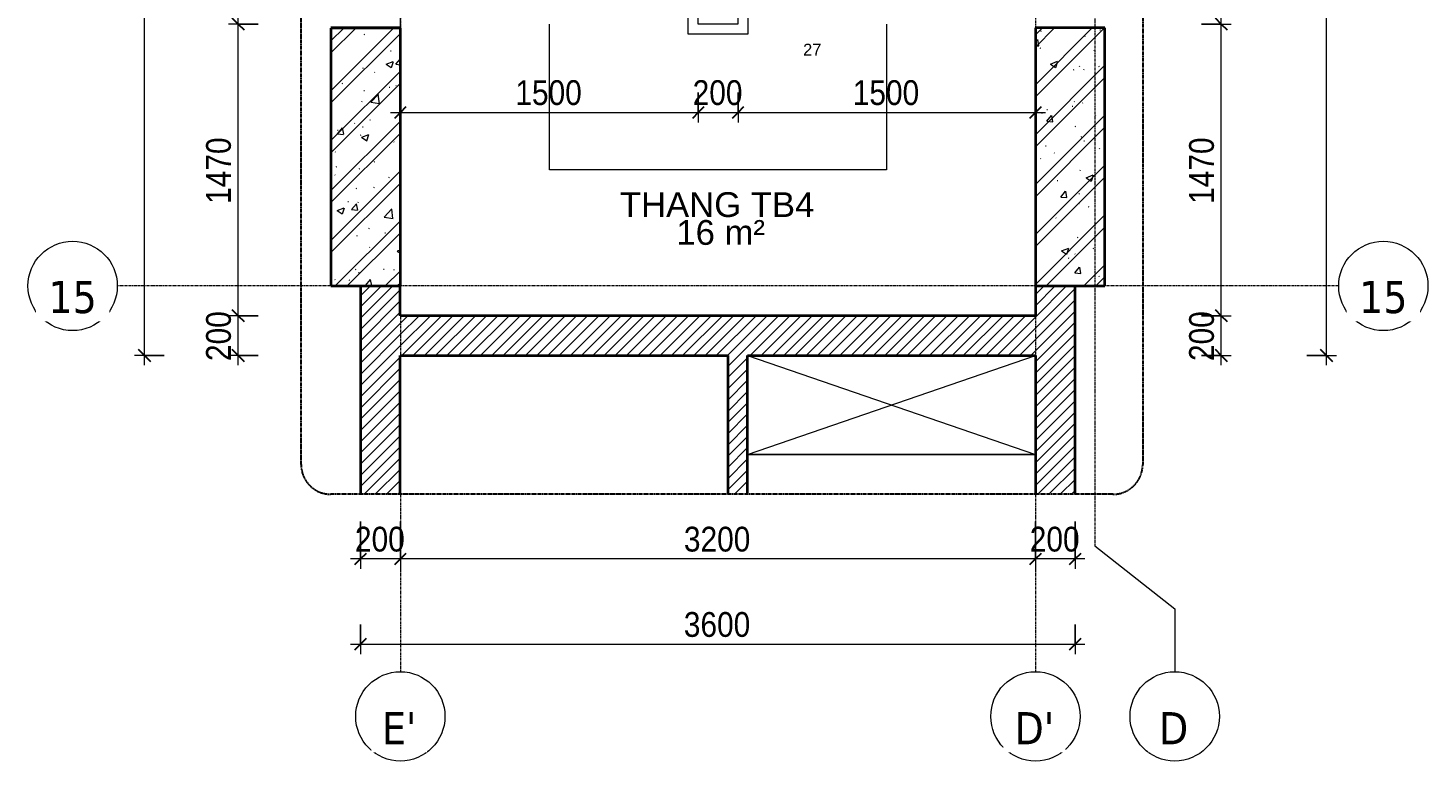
# Model space of a CAD drawing. Header units: millimetres. Extents: x -38913 to 20524, y -4975 to 129755.
# Drawn here: x -38913 to -31859, y 119658 to 123353 of the extents above; entities that cross this region are included whole.
import ezdxf

# ---------------------------------------------------------------- set-up
doc = ezdxf.new("R2010")
doc.units = ezdxf.units.MM
for name, pattern in [('Dash - Tight', [4.5, 3, -1.5]), ('Grid Line', [22.225, 12.7, -3.175, 3.175, -3.175]), ('Hidden', [7.14375, 4.7625, -2.38125])]:
    doc.linetypes.add(name, pattern=pattern)
for name, color, linetype, lineweight in [('0-1', 7, 'Continuous', 5), ('0-2', 250, 'Continuous', 18), ('A-ANNO-DIMS', 211, 'Continuous', 9), ('A-ANNO-DIMS-50', 211, 'Continuous', 9), ('A-AREA-IDEN', 2, 'Continuous', 9), ('A-DETL-GENF-1', 92, 'Dash - Tight', 18), ('A-DETL-GENF-2', 254, 'Continuous', 18), ('A-DETL-GENF-3', 92, 'Hidden', 25), ('A-DETL-MEDM', 33, 'Continuous', 35), ('A-FLOR', 192, 'Continuous', 18), ('A-FLOR-1', 250, 'Continuous', 18), ('A-FLOR-HRAL', 11, 'Continuous', 18), ('A-WALL-1', 113, 'Continuous', 35), ('A-WALL-PATT-1', 111, 'Continuous', 18), ('M-EQPM-1', 250, 'Continuous', 18), ('M-EQPM-2', 253, 'Continuous', 18), ('S-COLS-1', 9, 'Continuous', 5), ('S-COLS-2', 7, 'Continuous', 35), ('S-GRID', 1, 'Continuous', 9), ('S-GRID-1', 1, 'Grid Line', 9), ('S-GRID-IDEN', 1, 'Continuous', 9), ('S-STRS', 31, 'Continuous', 18), ('S-STRS-ANNO', 31, 'Continuous', 18)]:
    doc.layers.add(name, color=color, linetype=linetype, lineweight=lineweight)
doc.styles.add('Arial_1', font='arial.ttf', dxfattribs={"height": 59.53})
doc.styles.add('Arial_3', font='arial.ttf', dxfattribs={"height": 125})
doc.styles.add('Tahoma_B', font='tahomabd.ttf', dxfattribs={"height": 162.5})
doc.styles.add('UTM Avo', font='', dxfattribs={"width": 0.9, "height": 125})
doc.styles.get('UTM Avo').set_extended_font_data('UTM Avo')
doc.dimstyles.new('1_Dim_chi_tiet_2_5', dxfattribs={"dimscale": 304.8, "dimtxt": 124.912619, "dimasz": 0.19685, "dimexe": 0.164042, "dimexo": 0.0625, "dimgap": 0.016404, "dimtad": 1, "dimdec": 0, "dimrnd": 5, "dimzin": 0, "dimdsep": 46, "dimtxsty": 'UTM Avo', "dimblk1": 'OBLIQUE', "dimblk2": 'OBLIQUE', "dimsah": 1, "dimcen": 0.09, "dimdle": 0.164042, "dimazin": 0, "dimtfac": 1, "dimtdec": 4, "dimtix": 1, "dimtmove": 0, "dimatfit": 3, "dimfxl": 0.328084, "dimfxlon": 1, "dimtvp": 1, "dimtolj": 1, "dimtzin": 0, "dimarcsym": 2})
pattern_1 = [(45, (0, 0), (-28.284271, 28.284271), [])]

# ---------------------------------------------------------------- blocks, each defined once
blk = doc.blocks.new('NCV_TKTC_KET CAU_rvt-1-TKCS_THANG BỘ TB4 - MẶT BẰNG TẦNG 1')
at = {"layer": 'S-COLS-1'}
for points in [[(-37261.1, 126552.6), (-37036.9, 126552.6), (-37037.4, 126552.6), (-37386.9, 126552.6)], [(-37036.9, 123352.5), (-37036.9, 123352.6), (-37386.9, 123352.5)]]:
    blk.add_hatch(color=256, dxfattribs=at).paths.add_polyline_path(points)
at = {"layer": 'A-FLOR-1'}
for p, q in [((-37036.9, 123352.6), (-37036.9, 126552.6)), ((-37036.9, 125452.6), (-35587.3, 125452.6)), ((-35537.3, 125452.6), (-35535.6, 125452.6)), ((-37036.9, 121902.6), (-37036.9, 122052.6)), ((-35287.3, 121202.6), (-35287.3, 121702.6))]:
    blk.add_line(p, q, dxfattribs=at)
at = {"layer": 'S-COLS-2'}
for p, q in [((-37036.9, 126552.6), (-37036.9, 127252.6)), ((-37386.9, 126552.6), (-37036.9, 126552.6)), ((-37036.9, 123352.6), (-37386.9, 123352.6))]:
    blk.add_line(p, q, dxfattribs=at)
blk = doc.blocks.new('THU NUOC - THU NUOC-461820-TKCS_THANG BỘ TB4 - MẶT BẰNG TẦNG 1')
at = {"layer": 'M-EQPM-2'}
for p, q in [((-66.3, 70.6), (-66.3, 43.9)), ((83.7, 70.6), (-66.3, 70.6)), ((83.7, 43.9), (83.7, 70.6)), ((58.7, 45.6), (-41.3, 45.6)), ((-41.3, 45.6), (-41.3, 43.9)), ((58.7, 43.9), (58.7, 45.6))]:
    blk.add_line(p, q, dxfattribs=at)
blk = doc.blocks.new('THU NUOC - THU NUOC-455054-TKCS_THANG BỘ TB4 - MẶT BẰNG TẦNG 1')
at = {"layer": 'M-EQPM-2'}
for p, q in [((-66.3, -70.6), (-66.3, -3.5)), ((-41.3, -3.5), (-41.3, -45.6)), ((-41.3, -45.6), (58.7, -45.6)), ((-23.3, -4.8), (40.9, -4.8)), ((40.9, -10.8), (-23.3, -10.8)), ((-11, -17.3), (28.5, -17.3)), ((28.5, -23.3), (-11, -23.3)), ((-1.1, -29.6), (18.5, -29.6)), ((18.5, -35.6), (-1.1, -35.6)), ((58.7, -45.6), (58.7, -3.5)), ((83.7, -3.5), (83.7, -70.6)), ((83.7, -70.6), (-66.3, -70.6))]:
    blk.add_line(p, q, dxfattribs=at)
for centre, radius, start, end in [((8.7, 4.4), 45, 190.19368, 349.80632), ((8.7, 4.4), 45, 190.19368, 349.80632), ((-23.3, -7.8), 3, 90, 270), ((-11, -20.3), 3, 90, 270), ((-1.1, -32.6), 3, 90, 270), ((18.5, -32.6), 3, 270, 90), ((28.5, -20.3), 3, 270, 90), ((40.9, -7.8), 3, 270, 90)]:
    blk.add_arc(centre, radius, start, end, dxfattribs=at)
blk = doc.blocks.new('NCV_TKTC_TANG 1_rvt-1-TKCS_THANG BỘ TB4 - MẶT BẰNG TẦNG 1')
at = {"layer": 'A-FLOR-1'}
for p, q in [((-33296.5, 125852.6), (-33312.4, 125852.6)), ((-33636.9, 122052.6), (-33636.9, 121002.6))]:
    blk.add_line(p, q, dxfattribs=at)
at = {"layer": 'M-EQPM-1'}
for name, p, rotation in [('THU NUOC - THU NUOC-461820-TKCS_THANG BỘ TB4 - MẶT BẰNG TẦNG 1', (-37580.9, 126711.3), 269.9999999999999), ('THU NUOC - THU NUOC-455054-TKCS_THANG BỘ TB4 - MẶT BẰNG TẦNG 1', (-33293, 126711.3), 269.9999999999998)]:
    blk.add_blockref(name, p, dxfattribs=dict(at, rotation=rotation))
blk = doc.blocks.new('Top Rail Type - Top Rail_Internal_-V2-TKCS_THANG BỘ TB4 - MẶT BẰNG TẦNG 1')
at = {"layer": 'A-FLOR-HRAL'}
for p, q in [((123322.2, 35586), (123447.2, 35586)), ((123322.2, 35461), (123322.2, 35586)), ((123447.2, 35586), (124218.8, 35586)), ((124242.1, 35536), (124218.8, 35586)), ((123372.2, 35536), (123447.2, 35536)), ((123372.2, 35461), (123372.2, 35536)), ((123447.2, 35536), (124242.1, 35536)), ((123322.2, 35286.5), (123322.2, 35461)), ((123372.2, 35336.5), (123372.2, 35461)), ((123447.2, 35286.5), (123322.2, 35286.5)), ((123447.2, 35336.5), (123372.2, 35336.5)), ((124136.6, 35336.5), (123447.2, 35336.5)), ((125452.6, 35286.5), (123447.2, 35286.5)), ((125452.6, 35286.5), (125452.6, 35335.6))]:
    blk.add_line(p, q, dxfattribs=at)
blk = doc.blocks.new('BORDER VIEW - BORDER VIEW-2470881-TKCS_THANG BỘ TB4 - MẶT BẰNG TẦNG 1')
at = {"layer": 'A-DETL-GENF-3'}
for p, q in [((150, 7545.1), (4090.4, 7545.1)), ((0, 150), (0, 7395.1)), ((4240.4, 7395.1), (4240.4, 150)), ((4090.4, 0), (150, 0))]:
    blk.add_line(p, q, dxfattribs=at)
for centre, start, end in [((150, 7395.1), 90, 180), ((4090.4, 7395.1), 360, 90), ((150, 150), 180, 270), ((4090.4, 150), 270, 0)]:
    blk.add_arc(centre, 150, start, end, dxfattribs=at)
blk = doc.blocks.new('Grid - M_Grid Head - Circle-353313-TKCS_THANG BỘ TB4 - MẶT BẰNG TẦNG 1')
at = {"layer": 'S-GRID-IDEN'}
blk.add_circle((0, 0), 4.5, dxfattribs=at)
blk = doc.blocks.new('DIMBLOCK1-TKCS_THANG BỘ TB4 - MẶT BẰNG TẦNG 1')
at = {"layer": 'A-ANNO-DIMS-50'}
for p, q in [((-33000.4, 121902.6), (-32850.4, 121902.6)), ((-32900.4, 121902.6), (-33000.4, 121902.6)), ((-32900.4, 121652.6), (-32900.4, 121902.6)), ((-33000.4, 121702.6), (-32850.4, 121702.6)), ((-32900.4, 121702.6), (-33000.4, 121702.6))]:
    blk.add_line(p, q, dxfattribs=at)
at = {"layer": 'A-ANNO-DIMS-50', "lineweight": 25}
for p, q in [((-32900.4, 121902.6), (-32930.4, 121932.6)), ((-32900.4, 121902.6), (-32870.4, 121872.6)), ((-32900.4, 121702.6), (-32930.4, 121732.6)), ((-32900.4, 121702.6), (-32870.4, 121672.6))]:
    blk.add_line(p, q, dxfattribs=at)
at = {"layer": 'A-ANNO-DIMS-50', "color": 0, "insert": (-33062.8, 121674.2), "char_height": 125, "width": 308.118, "attachment_point": 1, "rotation": 90, "line_spacing_factor": 1.110334, "style": 'UTM Avo'}
blk.add_mtext('200', dxfattribs=at)
blk = doc.blocks.new('_Oblique')
at = {"color": 0, "linetype": 'ByBlock', "lineweight": -2}
blk.add_line((-0.5, -0.5), (0.5, 0.5), dxfattribs=at)
blk = doc.blocks.new('DIMBLOCK2-TKCS_THANG BỘ TB4 - MẶT BẰNG TẦNG 1')
at = {"layer": 'A-ANNO-DIMS-50'}
for p, q in [((-33000.4, 123372.6), (-32850.4, 123372.6)), ((-32900.4, 123372.6), (-33000.4, 123372.6)), ((-32900.4, 121902.6), (-32900.4, 123372.6)), ((-33000.4, 121902.6), (-32850.4, 121902.6)), ((-32900.4, 121902.6), (-33000.4, 121902.6))]:
    blk.add_line(p, q, dxfattribs=at)
at = {"layer": 'A-ANNO-DIMS-50', "lineweight": 25}
for p, q in [((-32900.4, 123372.6), (-32930.4, 123402.6)), ((-32900.4, 123372.6), (-32870.4, 123342.6)), ((-32900.4, 121902.6), (-32930.4, 121932.6)), ((-32900.4, 121902.6), (-32870.4, 121872.6))]:
    blk.add_line(p, q, dxfattribs=at)
at = {"layer": 'A-ANNO-DIMS-50', "color": 0, "insert": (-33062.8, 122466.4), "char_height": 125, "width": 410.824, "attachment_point": 1, "rotation": 90, "line_spacing_factor": 1.110334, "style": 'UTM Avo'}
blk.add_mtext('1470', dxfattribs=at)
blk = doc.blocks.new('DIMBLOCK3-TKCS_THANG BỘ TB4 - MẶT BẰNG TẦNG 1')
at = {"layer": 'A-ANNO-DIMS-50'}
for p, q in [((-33000.4, 125452.6), (-32850.4, 125452.6)), ((-32900.4, 125452.6), (-33000.4, 125452.6)), ((-32900.4, 123372.6), (-32900.4, 125452.6)), ((-33000.4, 123372.6), (-32850.4, 123372.6)), ((-32900.4, 123372.6), (-33000.4, 123372.6))]:
    blk.add_line(p, q, dxfattribs=at)
at = {"layer": 'A-ANNO-DIMS-50', "lineweight": 25}
for p, q in [((-32900.4, 125452.6), (-32930.4, 125482.6)), ((-32900.4, 125452.6), (-32870.4, 125422.6)), ((-32900.4, 123372.6), (-32930.4, 123402.6)), ((-32900.4, 123372.6), (-32870.4, 123342.6))]:
    blk.add_line(p, q, dxfattribs=at)
at = {"layer": 'A-ANNO-DIMS-50', "color": 0, "char_height": 125, "attachment_point": 1, "rotation": 90, "line_spacing_factor": 1.110334, "style": 'UTM Avo'}
for s, insert, width in [('8R @ 260', (-32821.5, 124087.6), 780.01), ('2080', (-33062.8, 124241.4), 410.824)]:
    blk.add_mtext(s, dxfattribs=dict(at, insert=insert, width=width))
blk = doc.blocks.new('DIMBLOCK5-TKCS_THANG BỘ TB4 - MẶT BẰNG TẦNG 1')
at = {"layer": 'A-ANNO-DIMS-50'}
for p, q in [((-32470.4, 127252.6), (-32320.4, 127252.6)), ((-32370.4, 127252.6), (-32470.4, 127252.6)), ((-32370.4, 121652.6), (-32370.4, 127302.6)), ((-32470.4, 121702.6), (-32320.4, 121702.6)), ((-32370.4, 121702.6), (-32470.4, 121702.6))]:
    blk.add_line(p, q, dxfattribs=at)
at = {"layer": 'A-ANNO-DIMS-50', "lineweight": 25}
for p, q in [((-32370.4, 127252.6), (-32400.4, 127282.6)), ((-32370.4, 127252.6), (-32340.4, 127222.6)), ((-32370.4, 121702.6), (-32400.4, 121732.6)), ((-32370.4, 121702.6), (-32340.4, 121672.6))]:
    blk.add_line(p, q, dxfattribs=at)
at = {"layer": 'A-ANNO-DIMS-50', "color": 0, "insert": (-32532.8, 124306.4), "char_height": 125, "width": 410.824, "attachment_point": 1, "rotation": 90, "line_spacing_factor": 1.110334, "style": 'UTM Avo'}
blk.add_mtext('5550', dxfattribs=at)
blk = doc.blocks.new('DIMBLOCK6-TKCS_THANG BỘ TB4 - MẶT BẰNG TẦNG 1')
at = {"layer": 'A-ANNO-DIMS-50'}
for p, q in [((-37036.9, 123027), (-37036.9, 122877)), ((-37036.9, 122927), (-37036.9, 123027)), ((-35535.6, 123027), (-35535.6, 122877)), ((-35535.6, 122927), (-35535.6, 123027)), ((-37086.9, 122927), (-35535.6, 122927))]:
    blk.add_line(p, q, dxfattribs=at)
at = {"layer": 'A-ANNO-DIMS-50', "lineweight": 25}
for p, q in [((-37036.9, 122927), (-37006.9, 122957)), ((-35535.6, 122927), (-35505.6, 122957)), ((-37036.9, 122927), (-37066.9, 122897)), ((-35535.6, 122927), (-35565.6, 122897))]:
    blk.add_line(p, q, dxfattribs=at)
at = {"layer": 'A-ANNO-DIMS-50', "color": 0, "insert": (-36457.4, 123089.4), "char_height": 125, "width": 410.824, "attachment_point": 1, "line_spacing_factor": 1.110334, "style": 'UTM Avo'}
blk.add_mtext('1500', dxfattribs=at)
blk = doc.blocks.new('DIMBLOCK7-TKCS_THANG BỘ TB4 - MẶT BẰNG TẦNG 1')
at = {"layer": 'A-ANNO-DIMS-50'}
for p, q in [((-35535.6, 123027), (-35535.6, 122877)), ((-35535.6, 122927), (-35535.6, 123027)), ((-35335.6, 123027), (-35335.6, 122877)), ((-35335.6, 122927), (-35335.6, 123027)), ((-35535.6, 122927), (-35335.6, 122927))]:
    blk.add_line(p, q, dxfattribs=at)
at = {"layer": 'A-ANNO-DIMS-50', "lineweight": 25}
for p, q in [((-35535.6, 122927), (-35505.6, 122957)), ((-35335.6, 122927), (-35305.6, 122957)), ((-35535.6, 122927), (-35565.6, 122897)), ((-35335.6, 122927), (-35365.6, 122897))]:
    blk.add_line(p, q, dxfattribs=at)
at = {"layer": 'A-ANNO-DIMS-50', "color": 0, "insert": (-35564, 123089.4), "char_height": 125, "width": 308.118, "attachment_point": 1, "line_spacing_factor": 1.110334, "style": 'UTM Avo'}
blk.add_mtext('200', dxfattribs=at)
blk = doc.blocks.new('DIMBLOCK8-TKCS_THANG BỘ TB4 - MẶT BẰNG TẦNG 1')
at = {"layer": 'A-ANNO-DIMS-50'}
for p, q in [((-35335.6, 123027), (-35335.6, 122877)), ((-35335.6, 122927), (-35335.6, 123027)), ((-33836.9, 123027), (-33836.9, 122877)), ((-33836.9, 122927), (-33836.9, 123027)), ((-35335.6, 122927), (-33786.9, 122927))]:
    blk.add_line(p, q, dxfattribs=at)
at = {"layer": 'A-ANNO-DIMS-50', "lineweight": 25}
for p, q in [((-35335.6, 122927), (-35305.6, 122957)), ((-33836.9, 122927), (-33806.9, 122957)), ((-35335.6, 122927), (-35365.6, 122897)), ((-33836.9, 122927), (-33866.9, 122897))]:
    blk.add_line(p, q, dxfattribs=at)
at = {"layer": 'A-ANNO-DIMS-50', "color": 0, "insert": (-34757.4, 123089.4), "char_height": 125, "width": 410.824, "attachment_point": 1, "line_spacing_factor": 1.110334, "style": 'UTM Avo'}
blk.add_mtext('1500', dxfattribs=at)
blk = doc.blocks.new('DIMBLOCK9-TKCS_THANG BỘ TB4 - MẶT BẰNG TẦNG 1')
at = {"layer": 'A-ANNO-DIMS-50'}
for p, q in [((-37753.5, 121902.6), (-37903.5, 121902.6)), ((-37853.5, 121652.6), (-37853.5, 121902.6)), ((-37853.5, 121902.6), (-37753.5, 121902.6)), ((-37753.5, 121702.6), (-37903.5, 121702.6)), ((-37853.5, 121702.6), (-37753.5, 121702.6))]:
    blk.add_line(p, q, dxfattribs=at)
at = {"layer": 'A-ANNO-DIMS-50', "lineweight": 25}
for p, q in [((-37853.5, 121902.6), (-37883.5, 121932.6)), ((-37853.5, 121902.6), (-37823.5, 121872.6)), ((-37853.5, 121702.6), (-37883.5, 121732.6)), ((-37853.5, 121702.6), (-37823.5, 121672.6))]:
    blk.add_line(p, q, dxfattribs=at)
at = {"layer": 'A-ANNO-DIMS-50', "color": 0, "insert": (-38015.8, 121674.2), "char_height": 125, "width": 308.118, "attachment_point": 1, "rotation": 90, "line_spacing_factor": 1.110334, "style": 'UTM Avo'}
blk.add_mtext('200', dxfattribs=at)
blk = doc.blocks.new('DIMBLOCK10-TKCS_THANG BỘ TB4 - MẶT BẰNG TẦNG 1')
at = {"layer": 'A-ANNO-DIMS-50'}
for p, q in [((-37753.5, 123372.6), (-37903.5, 123372.6)), ((-37853.5, 121902.6), (-37853.5, 123372.6)), ((-37853.5, 123372.6), (-37753.5, 123372.6)), ((-37753.5, 121902.6), (-37903.5, 121902.6)), ((-37853.5, 121902.6), (-37753.5, 121902.6))]:
    blk.add_line(p, q, dxfattribs=at)
at = {"layer": 'A-ANNO-DIMS-50', "lineweight": 25}
for p, q in [((-37853.5, 123372.6), (-37883.5, 123402.6)), ((-37853.5, 123372.6), (-37823.5, 123342.6)), ((-37853.5, 121902.6), (-37883.5, 121932.6)), ((-37853.5, 121902.6), (-37823.5, 121872.6))]:
    blk.add_line(p, q, dxfattribs=at)
at = {"layer": 'A-ANNO-DIMS-50', "color": 0, "insert": (-38015.8, 122466.4), "char_height": 125, "width": 410.824, "attachment_point": 1, "rotation": 90, "line_spacing_factor": 1.110334, "style": 'UTM Avo'}
blk.add_mtext('1470', dxfattribs=at)
blk = doc.blocks.new('DIMBLOCK11-TKCS_THANG BỘ TB4 - MẶT BẰNG TẦNG 1')
at = {"layer": 'A-ANNO-DIMS-50'}
for p, q in [((-37753.5, 125452.6), (-37903.5, 125452.6)), ((-37853.5, 123372.6), (-37853.5, 125452.6)), ((-37853.5, 125452.6), (-37753.5, 125452.6)), ((-37753.5, 123372.6), (-37903.5, 123372.6)), ((-37853.5, 123372.6), (-37753.5, 123372.6))]:
    blk.add_line(p, q, dxfattribs=at)
at = {"layer": 'A-ANNO-DIMS-50', "lineweight": 25}
for p, q in [((-37853.5, 125452.6), (-37883.5, 125482.6)), ((-37853.5, 125452.6), (-37823.5, 125422.6)), ((-37853.5, 123372.6), (-37883.5, 123402.6)), ((-37853.5, 123372.6), (-37823.5, 123342.6))]:
    blk.add_line(p, q, dxfattribs=at)
at = {"layer": 'A-ANNO-DIMS-50', "color": 0, "char_height": 125, "attachment_point": 1, "rotation": 90, "line_spacing_factor": 1.110334, "style": 'UTM Avo'}
for s, insert, width in [('8R @ 260', (-37774.5, 124087.6), 780.01), ('2080', (-38015.8, 124241.4), 410.824)]:
    blk.add_mtext(s, dxfattribs=dict(at, insert=insert, width=width))
blk = doc.blocks.new('DIMBLOCK19-TKCS_THANG BỘ TB4 - MẶT BẰNG TẦNG 1')
at = {"layer": 'A-ANNO-DIMS-50'}
for p, q in [((-33836.9, 120864.9), (-33836.9, 120626.6)), ((-33836.9, 120676.6), (-33836.9, 120864.9)), ((-33637.4, 120864.9), (-33637.4, 120626.6)), ((-33637.4, 120676.6), (-33637.4, 120864.9)), ((-33587.4, 120676.6), (-33836.9, 120676.6))]:
    blk.add_line(p, q, dxfattribs=at)
at = {"layer": 'A-ANNO-DIMS-50', "lineweight": 25}
for p, q in [((-33836.9, 120676.6), (-33806.9, 120706.6)), ((-33637.4, 120676.6), (-33607.4, 120706.6)), ((-33836.9, 120676.6), (-33866.9, 120646.6)), ((-33637.4, 120676.6), (-33667.4, 120646.6))]:
    blk.add_line(p, q, dxfattribs=at)
at = {"layer": 'A-ANNO-DIMS-50', "color": 0, "insert": (-33865.5, 120839), "char_height": 125, "width": 308.118, "attachment_point": 1, "line_spacing_factor": 1.110334, "style": 'UTM Avo'}
blk.add_mtext('200', dxfattribs=at)
blk = doc.blocks.new('DIMBLOCK20-TKCS_THANG BỘ TB4 - MẶT BẰNG TẦNG 1')
at = {"layer": 'A-ANNO-DIMS-50'}
for p, q in [((-37036.9, 120864.9), (-37036.9, 120626.6)), ((-37036.9, 120676.6), (-37036.9, 120864.9)), ((-33836.9, 120864.9), (-33836.9, 120626.6)), ((-33836.9, 120676.6), (-33836.9, 120864.9)), ((-33836.9, 120676.6), (-37036.9, 120676.6))]:
    blk.add_line(p, q, dxfattribs=at)
at = {"layer": 'A-ANNO-DIMS-50', "lineweight": 25}
for p, q in [((-37036.9, 120676.6), (-37006.9, 120706.6)), ((-33836.9, 120676.6), (-33806.9, 120706.6)), ((-37036.9, 120676.6), (-37066.9, 120646.6)), ((-33836.9, 120676.6), (-33866.9, 120646.6))]:
    blk.add_line(p, q, dxfattribs=at)
at = {"layer": 'A-ANNO-DIMS-50', "color": 0, "insert": (-35608.1, 120839), "char_height": 125, "width": 410.824, "attachment_point": 1, "line_spacing_factor": 1.110334, "style": 'UTM Avo'}
blk.add_mtext('3200', dxfattribs=at)
blk = doc.blocks.new('DIMBLOCK21-TKCS_THANG BỘ TB4 - MẶT BẰNG TẦNG 1')
at = {"layer": 'A-ANNO-DIMS-50'}
for p, q in [((-37237.4, 120864.9), (-37237.4, 120626.6)), ((-37237.4, 120676.6), (-37237.4, 120864.9)), ((-37036.9, 120864.9), (-37036.9, 120626.6)), ((-37036.9, 120676.6), (-37036.9, 120864.9)), ((-37036.9, 120676.6), (-37287.4, 120676.6))]:
    blk.add_line(p, q, dxfattribs=at)
at = {"layer": 'A-ANNO-DIMS-50', "lineweight": 25}
for p, q in [((-37237.4, 120676.6), (-37207.4, 120706.6)), ((-37036.9, 120676.6), (-37006.9, 120706.6)), ((-37237.4, 120676.6), (-37267.4, 120646.6)), ((-37036.9, 120676.6), (-37066.9, 120646.6))]:
    blk.add_line(p, q, dxfattribs=at)
at = {"layer": 'A-ANNO-DIMS-50', "color": 0, "insert": (-37265.5, 120839), "char_height": 125, "width": 308.118, "attachment_point": 1, "line_spacing_factor": 1.110334, "style": 'UTM Avo'}
blk.add_mtext('200', dxfattribs=at)
blk = doc.blocks.new('DIMBLOCK22-TKCS_THANG BỘ TB4 - MẶT BẰNG TẦNG 1')
at = {"layer": 'A-ANNO-DIMS-50'}
for p, q in [((-37237.4, 120346.6), (-37237.4, 120196.6)), ((-37237.4, 120246.6), (-37237.4, 120346.6)), ((-33637.4, 120346.6), (-33637.4, 120196.6)), ((-33637.4, 120246.6), (-33637.4, 120346.6)), ((-37287.4, 120246.6), (-33587.4, 120246.6))]:
    blk.add_line(p, q, dxfattribs=at)
at = {"layer": 'A-ANNO-DIMS-50', "lineweight": 25}
for p, q in [((-37237.4, 120246.6), (-37207.4, 120276.6)), ((-33637.4, 120246.6), (-33607.4, 120276.6)), ((-37237.4, 120246.6), (-37267.4, 120216.6)), ((-33637.4, 120246.6), (-33667.4, 120216.6))]:
    blk.add_line(p, q, dxfattribs=at)
at = {"layer": 'A-ANNO-DIMS-50', "color": 0, "insert": (-35608.5, 120409), "char_height": 125, "width": 410.824, "attachment_point": 1, "line_spacing_factor": 1.110334, "style": 'UTM Avo'}
blk.add_mtext('3600', dxfattribs=at)
blk = doc.blocks.new('DIMBLOCK28-TKCS_THANG BỘ TB4 - MẶT BẰNG TẦNG 1')
at = {"layer": 'A-ANNO-DIMS-50'}
for p, q in [((-38426.4, 127252.6), (-38276.4, 127252.6)), ((-38326.4, 127252.6), (-38426.4, 127252.6)), ((-38326.4, 121652.6), (-38326.4, 127302.6)), ((-38226.4, 121702.6), (-38376.4, 121702.6)), ((-38326.4, 121702.6), (-38226.4, 121702.6))]:
    blk.add_line(p, q, dxfattribs=at)
at = {"layer": 'A-ANNO-DIMS-50', "lineweight": 25}
for p, q in [((-38326.4, 127252.6), (-38356.4, 127282.6)), ((-38326.4, 127252.6), (-38296.4, 127222.6)), ((-38326.4, 121702.6), (-38356.4, 121732.6)), ((-38326.4, 121702.6), (-38296.4, 121672.6))]:
    blk.add_line(p, q, dxfattribs=at)
at = {"layer": 'A-ANNO-DIMS-50', "color": 0, "insert": (-38488.8, 124306.4), "char_height": 125, "width": 410.824, "attachment_point": 1, "rotation": 90, "line_spacing_factor": 1.110334, "style": 'UTM Avo'}
blk.add_mtext('5550', dxfattribs=at)

msp = doc.modelspace()

# ---------------------------------------------------------------- hatches: boundary and pattern name
at = {"layer": 'A-DETL-GENF-2'}
h = msp.add_hatch(dxfattribs=at)
h.set_pattern_fill('FP_2', color=256, style=0, pattern_type=2)
h.set_pattern_definition([(50, (0, 0), (364.3679, -31.8783), [38.1, -419.1]), (355, (0, 0), (-70.4859, 382.1133), [30.48, -335.28]), (100.451, (30.36, -2.66), (293.885, 350.2334), [32.38, -356.18]), (46.184, (0, 101.6), (542.1585, -84.0858), [57.15, -628.65]), (96.636, (45.2, 94.6), (474.805, 494.8554), [48.57, -534.27]), (351.184, (0, 101.6), (474.8102, 494.85), [45.72, -502.92]), (21, (50.8, 76.2), (303.2285, -204.53046), [38.1, -419.1]), (326, (50.8, 76.2), (123.6039, 368.376), [30.48, -335.28]), (71.451, (76.07, 59.16), (426.8341, 163.8427), [32.38, -356.18]), (37.5, (0, 0), (6.17665, 169.11015), [3.353, -327.863, 3.353, -337.007, -336.55]), (37.5, (0, 0), (6.17665, 169.11015), [-671.576, 3.353, -333.197]), (7.5, (0, 0), (133.63888, 200.3615), [3.353, -190.703, 3.353, -320.243, -128.27]), (7.5, (0, 0), (133.63888, 200.3615), [-517.652, 3.353, -124.917]), (327.5, (-113.28, 0), (271.18182, -11.45836), [3.353, -123.647, 3.353, -392.887, -525.78]), (327.5, (-113.28, 0), (271.18182, -11.45836), [-523.24, 3.353, -522.427]), (317.5, (-164.08, 0), (296.2585, 50.85285), [3.353, -161.747, 3.353, -259.791, -373.38]), (317.5, (-164.08, 0), (296.2585, 50.85285), [-428.244, 3.353, -370.027]), (45, (0, 0), (-125.72359, 125.72359), []), (45, (0, 190.5), (-125.72359, 125.72359), [])])
h.paths.add_polyline_path([(-33486.9, 122052.6), (-33486.9, 123352.6), (-33836.9, 123352.6), (-33836.9, 122052.6)])
h.paths.add_polyline_path([(-37036.9, 122052.6), (-37036.9, 123352.5), (-37386.9, 123352.5), (-37386.9, 122052.6)])
h.paths.add_polyline_path([(-33486.9, 126552.6), (-33486.9, 127252.6), (-33837.4, 127252.6), (-33837.4, 126552.6), (-33741.5, 126552.6)])
h.paths.add_polyline_path([(-37386.9, 126552.6), (-37037.4, 126552.6), (-37037.4, 127252.6), (-37386.9, 127252.6), (-37386.9, 126632.6)])
at = {"layer": 'A-WALL-PATT-1'}
h = msp.add_hatch(dxfattribs=at)
h.set_pattern_fill('FP_1', color=256, style=0, pattern_type=2)
h.set_pattern_definition(pattern_1)
h.paths.add_polyline_path([(-37090.2, 121002.6), (-37037.4, 121002.6), (-37037.4, 122052.6), (-37237.4, 122052.6), (-37237.4, 121002.6)])
h = msp.add_hatch(dxfattribs=at)
h.set_pattern_fill('FP_1', color=256, style=0, pattern_type=2)
h.set_pattern_definition(pattern_1)
h.paths.add_polyline_path([(-33716.6, 121002.6), (-33637.4, 121002.6), (-33637.4, 122052.6), (-33837.4, 122052.6), (-33837.4, 121002.6)])
h = msp.add_hatch(dxfattribs=at)
h.set_pattern_fill('FP_1', color=256, style=0, pattern_type=2)
h.set_pattern_definition(pattern_1)
h.paths.add_polyline_path([(-37037.4, 121702.6), (-33837.4, 121702.6), (-33837.4, 121902.6), (-37037.4, 121902.6)])
h = msp.add_hatch(dxfattribs=at)
h.set_pattern_fill('FP_1', color=256, style=0, pattern_type=2)
h.set_pattern_definition(pattern_1)
h.paths.add_polyline_path([(-35287.4, 121002.6), (-35287.4, 121702.6), (-35387.4, 121702.6), (-35387.4, 121002.6), (-35347.4, 121002.6)])

# ---------------------------------------------------------------- linework, layer by layer
at = {"layer": '0-2'}
for p, q in [((-35287.3, 121702.6), (-33837.4, 121202.6)), ((-35287.3, 121702.6), (-35287.3, 121202.6)), ((-35287.3, 121202.6), (-33837.4, 121702.5)), ((-35287.3, 121202.6), (-33837.4, 121202.6))]:
    msp.add_line(p, q, dxfattribs=at)
at = {"layer": 'A-DETL-MEDM'}
for p, q in [((-37036.9, 123352.5), (-37386.9, 123352.5)), ((-37386.9, 123352.5), (-37386.9, 122052.6)), ((-37036.9, 122052.6), (-37036.9, 123352.5)), ((-33486.9, 123352.6), (-33836.9, 123352.6)), ((-33836.9, 123352.6), (-33836.9, 122052.6)), ((-33486.9, 122052.6), (-33486.9, 123352.6)), ((-37386.9, 122052.6), (-37036.9, 122052.6)), ((-33836.9, 122052.6), (-33486.9, 122052.6))]:
    msp.add_line(p, q, dxfattribs=at)
at = {"layer": 'A-FLOR'}
msp.add_line((-33837.4, 121202.6), (-35287.4, 121202.6), dxfattribs=at)
at = {"layer": 'A-WALL-1'}
for p, q in [((-37237.4, 122052.6), (-37237.4, 121002.6)), ((-37037.4, 121902.6), (-37037.4, 122052.6)), ((-33837.4, 122052.6), (-33837.4, 121902.6)), ((-33637.4, 121002.6), (-33637.4, 122052.6)), ((-33837.4, 121902.6), (-37037.4, 121902.6)), ((-37037.4, 121002.6), (-37037.4, 121702.6)), ((-37037.4, 121702.6), (-35387.4, 121702.6)), ((-35387.4, 121702.6), (-35387.4, 121002.6)), ((-35287.4, 121702.6), (-33837.4, 121702.6)), ((-35287.4, 121002.6), (-35287.4, 121702.6)), ((-33837.4, 121702.6), (-33837.4, 121002.6))]:
    msp.add_line(p, q, dxfattribs=at)
at = {"layer": 'S-GRID'}
for p, q in [((-33536.9, 120743.3), (-33135.3, 120425.8)), ((-33135.3, 120425.8), (-33135.3, 120108.3))]:
    msp.add_line(p, q, dxfattribs=at)
at = {"layer": 'S-GRID-1'}
for p, q in [((-37036.9, 128054.8), (-37036.9, 121358.3)), ((-33836.9, 128054.8), (-33836.9, 121358.3)), ((-33536.9, 127419.8), (-33536.9, 121993.3)), ((-37212.9, 122052.6), (-38462.9, 122052.6)), ((-33559.1, 122052.6), (-37212.9, 122052.6)), ((-32309.1, 122052.6), (-33559.1, 122052.6)), ((-33536.9, 121993.3), (-33536.9, 120743.3)), ((-37036.9, 121358.3), (-37036.9, 120108.3)), ((-33836.9, 121358.3), (-33836.9, 120108.3))]:
    msp.add_line(p, q, dxfattribs=at)
at = {"layer": 'S-STRS'}
for p, q in [((-37035.6, 123372.6), (-37035.6, 121902.6)), ((-37036.9, 122252.4), (-37035.6, 122252.4))]:
    msp.add_line(p, q, dxfattribs=at)
at = {"layer": 'S-STRS-ANNO'}
for p, q in [((-36285.6, 122637.6), (-36285.6, 123372.6)), ((-34586.9, 123372.6), (-34586.9, 122637.6)), ((-34586.9, 122637.6), (-36285.6, 122637.6))]:
    msp.add_line(p, q, dxfattribs=at)

# ---------------------------------------------------------------- block references
at = {"layer": '0-1'}
for name in ['NCV_TKTC_KET CAU_rvt-1-TKCS_THANG BỘ TB4 - MẶT BẰNG TẦNG 1', 'NCV_TKTC_TANG 1_rvt-1-TKCS_THANG BỘ TB4 - MẶT BẰNG TẦNG 1']:
    msp.add_blockref(name, (0, 0), dxfattribs=at)
at = {"layer": 'A-DETL-GENF-1'}
msp.add_blockref('BORDER VIEW - BORDER VIEW-2470881-TKCS_THANG BỘ TB4 - MẶT BẰNG TẦNG 1', (-37536.9, 121002.6), dxfattribs=at)
at = {"layer": 'A-FLOR-HRAL', "rotation": 89.99999999999987}
msp.add_blockref('Top Rail Type - Top Rail_Internal_-V2-TKCS_THANG BỘ TB4 - MẶT BẰNG TẦNG 1', (0, 0), dxfattribs=at)
at = {"layer": 'S-GRID-IDEN', "xscale": 49.99999999999998, "yscale": 49.99999999999998, "zscale": 49.99999999999998}
for p, rotation in [((-38687.9, 122052.6), 89.99999999999987), ((-32084.1, 122052.6), 89.99999999999987), ((-37036.9, 119883.3), 180), ((-33836.9, 119883.3), 180), ((-33135.3, 119883.3), 180)]:
    msp.add_blockref('Grid - M_Grid Head - Circle-353313-TKCS_THANG BỘ TB4 - MẶT BẰNG TẦNG 1', p, dxfattribs=dict(at, rotation=rotation))

# ---------------------------------------------------------------- texts
at = {"layer": 'A-AREA-IDEN', "char_height": 125, "line_spacing_factor": 0.936439, "style": 'Arial_3'}
for s, insert, width, attachment_point in [('\\pt2.5,5,7.5,10,12.5,15,17.5,20,22.5,25,27.5,30,32.5,35,37.5,40,42.5,45,47.5,50,52.5,55,57.5,60,62.5,65,67.5,70,72.5,75,77.5,80;THANG TB4', (-35440.9, 122398.2), 985.5, 8), ('\\pt2.5,5,7.5,10,12.5,15,17.5,20,22.5,25,27.5,30,32.5,35,37.5,40,42.5,45,47.5,50,52.5,55,57.5,60,62.5,65,67.5,70,72.5,75,77.5,80;16 m²', (-35423, 122321.4), 453, 5)]:
    msp.add_mtext(s, dxfattribs=dict(at, insert=insert, width=width, attachment_point=attachment_point))
at = {"layer": 'S-STRS-ANNO', "insert": (-35007.7, 123273.1), "char_height": 59.53, "width": 109.886, "attachment_point": 1, "line_spacing_factor": 0.941778, "style": 'Arial_1'}
msp.add_mtext('27', dxfattribs=at)

# ---------------------------------------------------------------- dimensions: what is measured, and where the dimension line sits
at = {"layer": 'A-ANNO-DIMS'}
for base, p1, p2, override, picture, middle in [((-32370.4, 127252.6), (-32470.4, 121702.6), (-32470.4, 127252.6), {"dimpost": '<>', "dimfxl": 5550}, 'DIMBLOCK5-TKCS_THANG BỘ TB4 - MẶT BẰNG TẦNG 1', (-32440.1, 124477.6)), ((-37853.5, 123372.6), (-37753.5, 121902.6), (-37753.5, 123372.6), {"dimpost": '<>', "dimfxl": 1470}, 'DIMBLOCK10-TKCS_THANG BỘ TB4 - MẶT BẰNG TẦNG 1', (-37923.1, 122637.6)), ((-32900.4, 123372.6), (-33000.4, 121902.6), (-33000.4, 123372.6), {"dimpost": '<>', "dimfxl": 1470}, 'DIMBLOCK2-TKCS_THANG BỘ TB4 - MẶT BẰNG TẦNG 1', (-32970.1, 122637.6)), ((-37853.5, 121902.6), (-37753.5, 121702.6), (-37753.5, 121902.6), {"dimpost": '<>', "dimfxl": 200}, 'DIMBLOCK9-TKCS_THANG BỘ TB4 - MẶT BẰNG TẦNG 1', (-37923.1, 121802.6)), ((-32900.4, 121902.6), (-33000.4, 121702.6), (-33000.4, 121902.6), {"dimpost": '<>', "dimfxl": 200}, 'DIMBLOCK1-TKCS_THANG BỘ TB4 - MẶT BẰNG TẦNG 1', (-32970.1, 121802.6))]:
    dim = msp.add_linear_dim(base=base, p1=p1, p2=p2, angle=90, dimstyle='1_Dim_chi_tiet_2_5', override=override, dxfattribs=at)
    dim.commit()
    dim.dimension.update_dxf_attribs({"geometry": picture, "text_midpoint": middle})
for base, p1, p2, picture, middle in [((-37853.5, 125452.6), (-37753.5, 123372.6), (-37753.5, 125452.6), 'DIMBLOCK11-TKCS_THANG BỘ TB4 - MẶT BẰNG TẦNG 1', (-37853.5, 124412.6)), ((-32900.4, 125452.6), (-33000.4, 123372.6), (-33000.4, 125452.6), 'DIMBLOCK3-TKCS_THANG BỘ TB4 - MẶT BẰNG TẦNG 1', (-32900.4, 124412.6))]:
    dim = msp.add_linear_dim(base=base, p1=p1, p2=p2, angle=90, text='<>\\X8R @ 260', dimstyle='1_Dim_chi_tiet_2_5', override={"dimpost": '<>', "dimfxl": 2080}, dxfattribs=at)
    dim.commit()
    dim.dimension.update_dxf_attribs({"geometry": picture, "text_midpoint": middle})
for base, p1, p2, override, picture, middle in [((-35535.6, 122927), (-37036.9, 123027), (-35535.6, 123027), {"dimpost": '<>', "dimfxl": 1501.35092}, 'DIMBLOCK6-TKCS_THANG BỘ TB4 - MẶT BẰNG TẦNG 1', (-36286.3, 122996.7)), ((-35335.6, 122927), (-35535.6, 123027), (-35335.6, 123027), {"dimpost": '<>', "dimfxl": 200}, 'DIMBLOCK7-TKCS_THANG BỘ TB4 - MẶT BẰNG TẦNG 1', (-35435.6, 122996.7)), ((-33836.9, 122927), (-35335.6, 123027), (-33836.9, 123027), {"dimpost": '<>', "dimfxl": 1498.64908}, 'DIMBLOCK8-TKCS_THANG BỘ TB4 - MẶT BẰNG TẦNG 1', (-34586.3, 122996.7)), ((-37237.3629, 120676.622), (-37036.936, 120864.9299), (-37237.3629, 120864.9299), {"dimpost": '<>', "dimfxl": 200.426822}, 'DIMBLOCK21-TKCS_THANG BỘ TB4 - MẶT BẰNG TẦNG 1', (-37137.1494, 120746.307)), ((-37036.9, 120676.6), (-33836.9, 120864.9), (-37036.9, 120864.9), {"dimpost": '<>', "dimfxl": 3200}, 'DIMBLOCK20-TKCS_THANG BỘ TB4 - MẶT BẰNG TẦNG 1', (-35436.9, 120746.3)), ((-33836.936, 120676.622), (-33637.3629, 120864.9299), (-33836.936, 120864.9299), {"dimpost": '<>', "dimfxl": 199.573178}, 'DIMBLOCK19-TKCS_THANG BỘ TB4 - MẶT BẰNG TẦNG 1', (-33737.1494, 120746.307)), ((-33637.4, 120246.6), (-37237.4, 120346.6), (-33637.4, 120346.6), {"dimpost": '<>', "dimfxl": 3600}, 'DIMBLOCK22-TKCS_THANG BỘ TB4 - MẶT BẰNG TẦNG 1', (-35437.4, 120316.3))]:
    dim = msp.add_linear_dim(base=base, p1=p1, p2=p2, dimstyle='1_Dim_chi_tiet_2_5', override=override, dxfattribs=at)
    dim.commit()
    dim.dimension.update_dxf_attribs({"geometry": picture, "text_midpoint": middle})

# ---------------------------------------------------------------- next in the draw order: texts
at = {"layer": 'S-GRID-IDEN', "char_height": 162.5, "attachment_point": 5, "line_spacing_factor": 0.996129, "style": 'Tahoma_B', "bg_fill": 3, "box_fill_scale": 1.25, "bg_fill_color": 256, "bg_fill_true_color": 13158600, "bg_fill_transparency": 0}
for s, insert, width in [('\\pt634.99962,1269.99925,1905.0005,2540.00013,3174.99975,3809.99937,4445.00062,5080.00025,5714.99987,6349.9995,6985.00075,7620.00037,8255,8889.99962,9524.99925,10160.0005,10795.00013,11429.99975,12064.99938,12700.00063,13335.00025,13969.99988,14604.9995,15240.00075,15875.00038,16510,17144.99963,17779.99925,18415.0005,19050.00013,19684.99975,20319.99938;15', (-38688.3, 121995.3), 288), ('\\pt634.99962,1269.99925,1905.0005,2540.00013,3174.99975,3809.99937,4445.00062,5080.00025,5714.99987,6349.9995,6985.00075,7620.00037,8255,8889.99962,9524.99925,10160.0005,10795.00013,11429.99975,12064.99938,12700.00063,13335.00025,13969.99988,14604.9995,15240.00075,15875.00038,16510,17144.99963,17779.99925,18415.0005,19050.00013,19684.99975,20319.99938;15', (-32084.6, 121995.3), 288), ("\\pt634.99962,1269.99925,1905.0005,2540.00013,3174.99975,3809.99937,4445.00062,5080.00025,5714.99987,6349.9995,6985.00075,7620.00037,8255,8889.99962,9524.99925,10160.0005,10795.00013,11429.99975,12064.99938,12700.00063,13335.00025,13969.99988,14604.9995,15240.00075,15875.00038,16510,17144.99963,17779.99925,18415.0005,19050.00013,19684.99975,20319.99938;E'", (-37042.5, 119823.5), 198.5), ("\\pt634.99962,1269.99925,1905.0005,2540.00013,3174.99975,3809.99937,4445.00062,5080.00025,5714.99987,6349.9995,6985.00075,7620.00037,8255,8889.99962,9524.99925,10160.0005,10795.00013,11429.99975,12064.99938,12700.00063,13335.00025,13969.99988,14604.9995,15240.00075,15875.00038,16510,17144.99963,17779.99925,18415.0005,19050.00013,19684.99975,20319.99938;D'", (-33842.3, 119823.5), 231.5), ('\\pt634.99962,1269.99925,1905.0005,2540.00013,3174.99975,3809.99937,4445.00062,5080.00025,5714.99987,6349.9995,6985.00075,7620.00037,8255,8889.99962,9524.99925,10160.0005,10795.00013,11429.99975,12064.99938,12700.00063,13335.00025,13969.99988,14604.9995,15240.00075,15875.00038,16510,17144.99963,17779.99925,18415.0005,19050.00013,19684.99975,20319.99938;D', (-33140.9, 119823.5), 172)]:
    msp.add_mtext(s, dxfattribs=dict(at, insert=insert, width=width))

# ---------------------------------------------------------------- next in the draw order: dimensions: what is measured, and where the dimension line sits
at = {"layer": 'A-ANNO-DIMS'}
dim = msp.add_linear_dim(base=(-38326.4, 127252.6), p1=(-38226.4, 121702.6), p2=(-38426.4, 127252.6), angle=90, dimstyle='1_Dim_chi_tiet_2_5', override={"dimpost": '<>', "dimfxl": 5553.602434}, dxfattribs=at)
dim.commit()
dim.dimension.update_dxf_attribs({"geometry": 'DIMBLOCK28-TKCS_THANG BỘ TB4 - MẶT BẰNG TẦNG 1', "text_midpoint": (-38396.1, 124477.6)})

doc.saveas('drawing.dxf')
